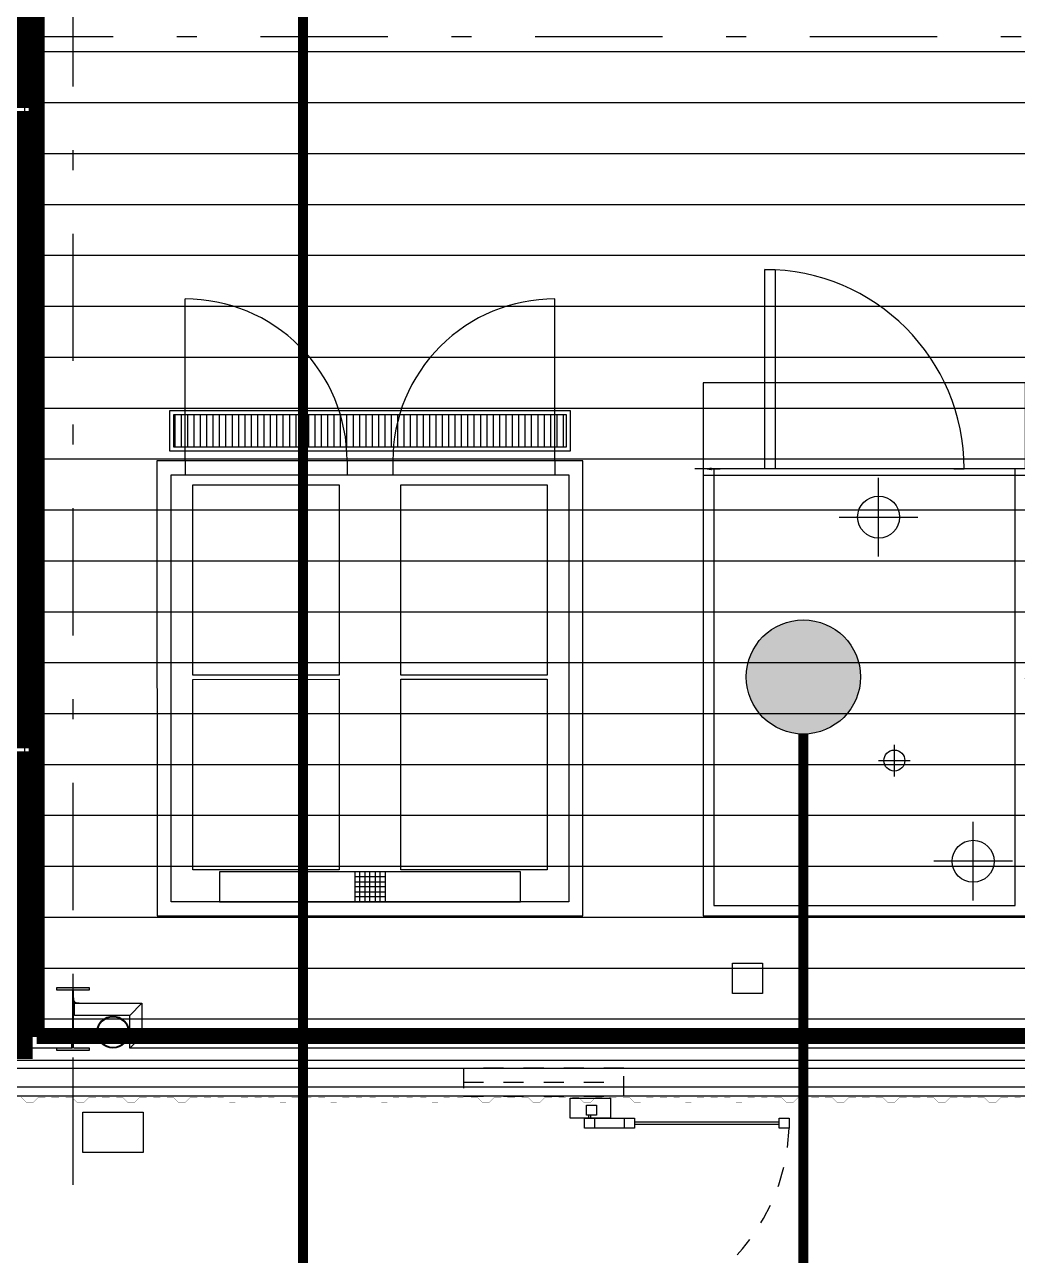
# Model space of a CAD drawing. Header units: millimetres. Extents: x -77 to 207, y -160 to 187.
# Drawn here: x -42.68 to -37.73, y -1.18 to 4.96 of the extents above; entities that cross this region are included whole.
import ezdxf
from ezdxf.xclip import XClip

# ---------------------------------------------------------------- set-up
doc = ezdxf.new("R2010")
doc.units = ezdxf.units.MM
doc.header["$LTSCALE"] = 0.1
for name, pattern in [('X REF - ANELO INST bind$0$X REF - ANELO EXT$0$DASHED2', [0.375, 0.25, -0.125]), ('X REF - ANELO INST bind$0$X REF - ANELO$0$DASHDOT2', [12.7, 6.35, -3.175, 0, -3.175]), ('X REF - ANELO INST bind$0$X REF - ANELO$0$DASHED', [0.75, 0.5, -0.25])]:
    doc.linetypes.add(name, pattern=pattern)
for name, color, linetype in [('C01 Foil blanco', 30, 'Continuous'), ('C03 PRY comun+papel kraft', 192, 'Continuous'), ('C06 P baja Tº', 180, 'Continuous'), ('C07 P media Tº', 140, 'Continuous'), ('X REF - ANELO INST bind$0$X REF - ANELO EXT$0$A-VISTAS', 8, 'Continuous'), ('X REF - ANELO INST bind$0$X REF - ANELO EXT$0$C-METALICA', 8, 'Continuous'), ('X REF - ANELO INST bind$0$X REF - ANELO EXT$0$E-REJILLAS', 8, 'Continuous'), ('X REF - ANELO INST bind$0$X REF - ANELO$0$A-CAMARA', 7, 'Continuous'), ('X REF - ANELO INST bind$0$X REF - ANELO$0$A-CHAPA TRAPEZOIDAL', 8, 'Continuous'), ('X REF - ANELO INST bind$0$X REF - ANELO$0$A-VISTAS', 8, 'Continuous'), ('X REF - ANELO INST bind$0$X REF - ANELO$0$C-METALICA', 8, 'Continuous'), ('X REF - ANELO INST bind$0$X REF - ANELO$0$E-GENERAL', 8, 'Continuous'), ('X REF - ANELO INST bind$0$X REF - ANELO$0$E-MONTANTE PLUVIAL', 8, 'Continuous'), ('X REF - ANELO INST bind$0$X REF - ANELO$0$E-REJILLAS', 8, 'Continuous'), ('X REF - ANELO INST bind$0$X REF - ANELO$0$MET-COLUMNA METALICA', 7, 'Continuous'), ('X REF - ANELO INST bind$0$X REF - ANELO$0$MET-CORREAS DE CV', 7, 'Continuous'), ('X REF - ANELO INST bind$0$X REF - ANELO$0$MET-EJE CABRIADAS', 8, 'X REF - ANELO INST bind$0$X REF - ANELO$0$DASHDOT2'), ('X REF - ANELO INST bind$0$X REF - ANELO$0$MET-LANA VIDRIO', 8, 'Continuous')]:
    doc.layers.add(name, color=color, linetype=linetype)
doc.linetypes.add('X REF - ANELO INST bind$0$X REF - ANELO$0$REFERENCIAL CORTE TRANSVERSAL WM$0$BATTING', pattern='A,0.00254,-2.54,[134,ltypeshp.shx,S=2.54,R=0,X=-2.54,Y=0],-5.08,[134,ltypeshp.shx,S=2.54,R=180,X=2.54,Y=0],-2.54', length=10.16254)

# ---------------------------------------------------------------- blocks, each defined once
blk = doc.blocks.new('X REF - ANELO INST bind$0$X REF - ANELO$0$CMETP')
at = {"layer": 'X REF - ANELO INST bind$0$X REF - ANELO$0$MET-COLUMNA METALICA'}
blk.add_hatch(color=256, dxfattribs=at).paths.add_polyline_path([(-0.08249999999679858, 0), (-0.08249999999679858, 0.00969999999506399), (-0.007330000000365544, 0.00969999999506399, 0.414213562373209), (-0.002899999999499414, 0.01412999999593012), (-0.002899999999499414, 0.2957699999969918, 0.4142135623730696), (-0.007330000000365544, 0.300199999997858), (-0.08249999999679858, 0.300199999997858), (-0.08249999999679858, 0.3099999999976717), (0.08249999999679858, 0.3099999999976717), (0.08249999999679858, 0.300199999997858), (0.007330000000365544, 0.300199999997858, 0.4142135623731207), (0.002899999999499414, 0.2957699999969918), (0.002899999999499414, 0.01412999999593012, 0.4142135623731841), (0.007330000000365544, 0.00969999999506399), (0.08249999999679858, 0.00969999999506399), (0.08249999999679858, 0)])
blk.add_lwpolyline([(0.08249999999679858, 0.300199999997858), (0.08249999999679858, 0.3099999999976717), (-0.08249999999679858, 0.3099999999976717), (-0.08249999999679858, 0.300199999997858), (-0.007330000000365544, 0.300199999997858, -0.4142135623730696), (-0.002899999999499414, 0.2957699999969918), (-0.002899999999499414, 0.01412999999593012, -0.414213562373209), (-0.007330000000365544, 0.00969999999506399), (-0.08249999999679858, 0.00969999999506399), (-0.08249999999679858, 0), (0.08249999999679858, 0), (0.08249999999679858, 0.00969999999506399), (0.007330000000365544, 0.00969999999506399, -0.4142135623731841), (0.002899999999499414, 0.01412999999593012), (0.002899999999499414, 0.2957699999969918, -0.4142135623731206), (0.007330000000365544, 0.300199999997858)], format="xyb", close=True, dxfattribs=at)
blk = doc.blocks.new('X REF - ANELO INST bind$0$X REF - ANELO EXT$0$rpluvial')
blk.add_lwpolyline([(1964.571822757272, 1190.32671916665), (1964.871822757272, 1190.32671916665), (1964.871822757272, 1190.52671916665), (1964.571822757272, 1190.52671916665)], close=True)
blk = doc.blocks.new('X REF - ANELO INST bind$0$X REF - ANELO EXT')
at = {"layer": 'X REF - ANELO INST bind$0$X REF - ANELO EXT$0$A-VISTAS'}
blk.add_lwpolyline([(-39.7555662596632, -0.3955965607186087), (-39.7555662596632, -0.4945435730369994), (-39.9555662596632, -0.4945435730369994), (-39.9555662596632, -0.3955965607186087)], close=True, dxfattribs=at)
at = {"layer": 'X REF - ANELO INST bind$0$X REF - ANELO EXT$0$C-METALICA'}
for p, q in [((-39.83468452485673, -0.4949709316133379), (-39.68468452485664, -0.4949709316133379)), ((-39.68468452485664, -0.5449709316132925), (-39.83468452485673, -0.5449709316132925))]:
    blk.add_line(p, q, dxfattribs=at)
for points in [[(-39.87526297484322, -0.4793875529542717), (-39.87526297484322, -0.4293875529543172), (-39.82526297484327, -0.4293875529543172), (-39.82526297484327, -0.4793875529542717)], [(-39.85385490032574, -0.4949708605474683), (-39.85385490032574, -0.4796216285794088), (-39.86551414938769, -0.4796216285794088), (-39.86551414938769, -0.4949708605474683)], [(-39.83468452485673, -0.5449709316132925), (-39.88468452485669, -0.5449709316132925), (-39.88468452485669, -0.4949709316133379), (-39.83468452485673, -0.4949709316133379)], [(-39.68468452485664, -0.4949709316133379), (-39.63468452485669, -0.4949709316133379), (-39.63468452485669, -0.5449709316132925), (-39.68468452485664, -0.5449709316132925)], [(-38.91468452485666, -0.5149709316130924), (-39.63468452485669, -0.5149709316133197), (-39.63468452485669, -0.5249709316130833), (-38.91468452485666, -0.5249709316130833)], [(-38.91468452485666, -0.4949709316133379), (-38.86468452485671, -0.4949709316133379), (-38.86468452485671, -0.5449709316132925), (-38.91468452485666, -0.5449709316132925)]]:
    blk.add_lwpolyline(points, close=True, dxfattribs=at)
at = {"layer": 'X REF - ANELO INST bind$0$X REF - ANELO EXT$0$C-METALICA', "color": 8, "linetype": 'X REF - ANELO INST bind$0$X REF - ANELO EXT$0$DASHED2'}
blk.add_arc((-39.85313369633306, -0.5090431551482546), 0.989101900571421, 271.1746314822609, 357.9183510869006, dxfattribs=at)
at = {"layer": 'X REF - ANELO INST bind$0$X REF - ANELO EXT$0$E-REJILLAS', "xscale": -1, "rotation": 180}
blk.add_blockref('X REF - ANELO INST bind$0$X REF - ANELO EXT$0$rpluvial', (-2006.957706736269, 1189.861392139461, -0.009998510110210043), dxfattribs=at)
blk = doc.blocks.new('X REF - ANELO INST bind$0$X REF - ANELO$0$Horno rotativo f720')
at = {"layer": 'X REF - ANELO INST bind$0$X REF - ANELO$0$E-GENERAL'}
for p, q in [((-2000.427916169152, 1658.786986022955, -5.428663407380554), (-2000.427916169152, 2653.347246609629, -5.428663407380554)), ((-2000.427916169152, 2653.347246609629, -5.428663407380554), (-1948.082639296073, 2653.347246609629, -5.428663407380554)), ((-1948.082639296073, 2653.347246609629, -5.428663407380554), (-1948.082639296073, 1658.786986022955, -5.428663407380554)), ((-699.6477858754806, 2088.01825638162, -5.428663407380554), (-2306.647785875932, 2088.01825638162, -5.428663407380554)), ((-2306.647785875932, 2088.01825638162, -5.428663407380554), (-2306.647785875932, 1658.786986022955, -5.428663407380554)), ((-699.6477858754806, 1658.786986022955, -5.428663407380554), (-699.6477858754806, 2088.01825638162, -5.428663407380554)), ((-2306.647785875932, 1658.786986022955, -5.428663407380554), (-2348.524007374406, 1658.786986022955, -5.428663407380554)), ((-699.6477858754806, 1658.786986022955, -5.428663407380554), (-2306.647785875932, 1658.786986022955, -5.428663407380554)), ((-2306.647785875932, 1658.786986022955, -5.428663407380554), (-2306.647785875932, -571.1218087659217, -5.428663407380554)), ((-2264.771564377457, 1658.786986022955, -5.428663407380554), (-2222.895342879463, 1658.786986022955, -5.428663407380554)), ((-2254.302509003304, 1658.786986022955, -5.428663407380554), (-2254.302509003304, -518.7765318930615, -5.428663407380554)), ((-1058.212932455339, 1658.786986022955, -5.428663407380554), (-1005.86765558226, 1658.786986022955, -5.428663407380554)), ((-751.9930627481081, -518.7765318930615, -5.428663407380554), (-751.9930627481081, 1658.786986022955, -5.428663407380554)), ((-699.6477858754806, 1658.786986022955, -5.428663407380554), (-699.6477858754806, -571.1218087659215, -5.428663407380554)), ((-2306.647785875932, 1637.848875273951, -5.428663407380554), (-2306.647785875932, 1606.441709150095, -5.428663407380554)), ((-2306.647785875932, 1627.379819899332, -5.428663407380554), (-699.6477858754806, 1627.379819899332, -5.428663407380554)), ((-1432.481662097387, 1221.755149654812, -5.428663407380554), (-1432.481662097387, 1614.242275159806, -5.428663407380554)), ((-1628.725224849768, 1417.998712407425, -5.428663407380554), (-1236.23809934454, 1417.998712407425, -5.428663407380554)), ((-699.6477858750004, 1030.643663547235, -5.428663407380554), (-594.9572321292944, 1030.643663547235, -5.428663407380554)), ((-699.6477858750004, 611.8814485634213, -5.428663407380554), (-594.9572321292944, 1030.643663547235, -5.428663407380554)), ((-594.9572321292944, 1030.643663547235, -5.428663407380554), (-594.9572321292944, 1030.643663547235, -5.428663407380554)), ((-594.9572321292944, 1030.643663547235, -5.428663407380554), (-594.9572321292944, 611.8814485634213, -5.428663407380554)), ((-594.9572321292944, 611.8814485634213, -5.428663407380554), (-699.6477858750004, 611.8814485634213, -5.428663407380554)), ((-594.9572321292944, 611.8814485634213, -5.428663407380554), (-176.1950171454664, 611.8814485634215, -5.428663407380554)), ((-1353.96374678798, 124.4620557818562, -5.428663407380554), (-1353.96374678798, 282.7145221261311, -5.428663407380554)), ((-1433.089979960117, 203.5882889542265, -5.428663407380554), (-1274.837513615828, 203.5882889542265, -5.428663407380554)), ((-961.3741702400002, -495.1699317791499, -5.428663407380554), (-961.3741702400002, -102.6828062739223, -5.428663407380554)), ((-765.1306074876338, -298.9263690265361, -5.428663407380554), (-1157.617732992396, -298.9263690265361, -5.428663407380554)), ((-2254.302509003304, -518.7765318930615, -5.428663407380554), (-751.9930627481081, -518.7765318930615, -5.428663407380554)), ((-2306.647785875932, -571.1218087659217, -5.428663407380554), (-699.6477858754806, -571.1218087659215, -5.428663407380554))]:
    blk.add_line(p, q, dxfattribs=at)
for centre, radius in [((-1432.481662097387, 1417.998712407425, -5.428663407380554), 104.6905537459679), ((-1353.96374678798, 203.5882889542265, -5.428663407380554), 52.34527687298394), ((-961.3741702400002, -298.9263690265361, -5.428663407380554), 104.6905537459679)]:
    blk.add_circle(centre, radius, dxfattribs=at)
for centre, radius in [((-2000.427916169152, 1658.786986022955, -5.428663407380554), 994.5602605866982), ((-594.9572321292944, 611.8814485634213, -5.428663407380554), 418.7622149838476)]:
    blk.add_arc(centre, radius, 6.513775987636572e-15, 90, dxfattribs=at)
blk.add_solid([(-2264.771564377457, 1651.80761577352, -5.428663407380554), (-2264.771564377457, 1665.766356272856, -5.428663407380554), (-2306.647785875932, 1658.786986022955, -5.428663407380554)], dxfattribs=at)
blk = doc.blocks.new('X REF - ANELO INST bind$0$X REF - ANELO$0$A$C5E17635F')
at = {"layer": 'X REF - ANELO INST bind$0$X REF - ANELO$0$E-GENERAL'}
for p, q in [((1.137003383628098, -0.1199676932169496), (0.9870009727771958, -0.1199719231854033)), ((1.13700338362105, -0.1199676931914836), (0.9870009727674187, -0.1199719231781273)), ((0.9870072411972615, -0.2199719230917481), (0.9870019737056737, -0.06997216725665112)), ((0.9870072411904403, -0.2199719230767414), (0.9870019736999893, -0.0699721672348233)), ((0.9870037162800145, -0.09497192308754171), (1.137003533136749, -0.09496769319173376)), ((0.987003716280924, -0.09497192307662772), (1.137003533124698, -0.09496769317809134)), ((1.012002950261831, -0.06997146224546208), (1.012007180155706, -0.2199712181098903)), ((1.012002950258648, -0.06997146222408901), (1.012007180153887, -0.2199712180662345)), ((1.037007180149203, -0.2199705131264409), (1.037002950255555, -0.0699707572620128)), ((1.037007180147839, -0.2199705131105247), (1.037002950252827, -0.0699707572101716)), ((1.062002889214455, -0.06997005228015499), (1.062007119108102, -0.2199698081446968)), ((1.062002889216501, -0.06997005225787237), (1.062007119096961, -0.2199698081001316)), ((1.087007119101827, -0.2199691031612474), (1.087002889208179, -0.06996934729670559)), ((1.08700711909114, -0.2199691031444218), (1.087002889196128, -0.0699693472439549)), ((1.112002828166624, -0.06996864231541619), (1.112007058060271, -0.2199683981793896)), ((1.112002828159575, -0.06996864229176938), (1.112007058054587, -0.2199683981339149)), ((1.137007058053996, -0.219967693196395), (1.137001973668248, -0.0699679373560684)), ((1.137007058048766, -0.2199676931782051), (1.137001973665292, -0.06996793732605508)), ((0.9870016777606452, -0.14497192318629), (1.137004943103648, -0.1449676931938483)), ((0.9870016777522324, -0.144971923143089), (1.137004943094325, -0.1449676931665635)), ((1.137004793594997, -0.169967693218382), (0.9870058312303627, -0.1699719230900882)), ((1.137004793590677, -0.1699676931797285), (0.987005831220813, -0.1699719230882692)), ((0.987003087727544, -0.1949719231878362), (1.137006353070547, -0.1949676931952808)), ((0.9870030877218596, -0.1949719231314475), (1.137006353063953, -0.1949676931548083)), ((0.1400640124611527, -2.269996052169174), (0.1400620385077218, -2.199996052166623)), ((0.9480631577687291, -2.269973337766145), (0.9480611838130244, -2.199973267125983)), ((1.176064866695924, -2.269966908268885), (1.176062892740219, -2.19996683762872)), ((1.984064011998498, -2.269944052590517), (1.98406203804484, -2.19994405258808)), ((0.1400640124611527, -2.269996052169174), (0.1400867975019082, -3.077995197703785)), ((1.984064011998498, -2.269944052590517), (1.984086797039026, -3.07794319812524))]:
    blk.add_line(p, q, dxfattribs=at)
for points in [[(6.40124962956179e-05, -2.270000000076378), (2.124064011963355, -2.269940104683199), (2.123999999466832, 5.989539306480718e-05), (0, 0)], [(2.054062038027041, -2.199942078634419), (0.07006203852529325, -2.199998026120283), (0.0700019739358595, -0.06999802604877917), (2.054001973438062, -0.06994207856303092)], [(0.3120062037760363, -0.2199912018141958), (1.812006203399505, -0.2199489028076869), (1.812001973498809, -0.06994890280270738), (0.3120019738753399, -0.0699912018091027)], [(0.3120062037662592, -0.2199912017605357), (1.812006203387909, -0.2199489027885875), (1.812001973493579, -0.06994890276541807), (0.3120019738719293, -0.06999120179546028)], [(0.1780064858028254, -0.2299949805257029), (0.9080064856198078, -0.2299743950092079), (0.9080332749904301, -1.179974395041313), (0.1780332751736751, -1.179994980557694)], [(1.216006485542266, -0.229965709613225), (1.946006485359021, -0.2299451240967301), (1.946033274729871, -1.179945124128835), (1.216033274913116, -1.179965709645329)], [(0.1780338391604346, -1.199994980558584), (0.9080338389771896, -1.199974395042204), (0.9080606283480392, -2.149974395073853), (0.1780606285310569, -2.149994980590349)], [(1.216033838899875, -1.199965709646219), (1.94603383871663, -1.199945124129725), (1.94606062808748, -2.149945124161376), (1.216060628270725, -2.149965709677871)]]:
    blk.add_lwpolyline(points, close=True, dxfattribs=at)
for centre, start, end in [((0.1400640124616075, -2.269996052169403), 270.0016157030513, 0.001615703051304355), ((1.984064011998726, -2.269944052590174), 180.0016157030512, 270.0016157030513)]:
    blk.add_arc(centre, 0.8079991456262462, start, end, dxfattribs=at)
blk = doc.blocks.new('X REF - ANELO INST bind$0$X REF - ANELO$0$200x20')
at = {"layer": 'X REF - ANELO INST bind$0$X REF - ANELO$0$E-REJILLAS'}
h = blk.add_hatch(dxfattribs=at)
h.set_pattern_fill('LINE', color=256, scale=0.01, angle=270.0043798483614, style=0)
h.set_pattern_definition([(270.0043798483614, (2014.973434625158, 1159.476907990686), (0.03174999990723448, 2.427058092592326e-06), [])])
h.paths.add_polyline_path([(2016.433434625158, 1159.476907990686), (2016.433434625158, 1159.636907990686), (2014.473434625158, 1159.636907990686), (2014.473434625158, 1159.476907990686)])
for points in [[(2014.453434625158, 1159.656907990686), (2016.453434625158, 1159.656907990686), (2016.453434625158, 1159.456907990686), (2014.453434625158, 1159.456907990686)], [(2014.473434625158, 1159.636907990686), (2016.433434625158, 1159.636907990686), (2016.433434625158, 1159.476907990686), (2014.473434625158, 1159.476907990686)]]:
    blk.add_lwpolyline(points, close=True, dxfattribs=at)
blk = doc.blocks.new('X REF - ANELO INST bind$0$X REF - ANELO')
at = {"layer": 'X REF - ANELO INST bind$0$X REF - ANELO$0$A-CAMARA'}
for points in [[(-42.61640706998924, 4.584870871925609), (-42.61640706998924, 4.584870871925609), (-42.61640974963311, 5.055077701725978), (-42.67641526653674, 5.055082279964965), (-42.67641258689287, 4.584875450164595), (-42.67641258689287, 4.584875450164595), (-42.67640985020673, -0.08532683895514862), (-42.67640985020673, -0.08532683895514862), (-42.6164098293353, -0.08532683895511847), (-42.6164098293353, -0.08532683895511847), (-42.61640706998924, 4.584870871925609)], [(-42.43228760856211, 0.09163037476993968), (-42.43228760856211, 0.07820409188848548), (-42.41882440672005, 0.07820409188848548)], [(-42.43228760856211, 0.09163018653642913), (-42.43228760856211, 0.07820390365497493), (-42.41882440672005, 0.07820390365497493)], [(-42.09186357009538, 0.07820409500824195), (-42.09186357009538, 0.07820409500824195), (-42.09186357009538, 0.07820409500824195), (-42.15186357009487, 0.01820409500874716), (-42.15186357009487, 0.01820409500874716), (-42.15186357009487, 0.01820409500874716), (-42.42785760856146, 0.01820409502880344), (-42.42785760856146, 0.01820409502880344), (-42.42785760856101, 0.07820409502897624), (-42.42785760856101, 0.07820409502897624), (-42.09186357009538, 0.07820409500824195)], [(-42.442517608562, -0.08532683895478882), (-42.442517608562, -0.08532683895478882), (-42.442517608562, -0.08532683895478882), (-42.44251760856191, -0.1453268389542795), (-42.44251760856196, -0.1453268389550905), (-42.44251760856196, -0.1453268389550905), (-42.67640986781841, -0.1453268389553214), (-42.67640986781841, -0.1453268389553214), (-42.67640986781795, -0.08532683895514862), (-42.67640986781795, -0.08532683895514862), (-42.442517608562, -0.08532683895478882)], [(-42.43808760856109, -0.07190055607348195), (-42.43808760856109, -0.08532683895493615), (-42.45155081040315, -0.08532683895493615)], [(-42.43808760856109, -0.0719007443069925), (-42.43808760856109, -0.0853270271884467), (-42.45155081040315, -0.0853270271884467)]]:
    blk.add_lwpolyline(points, dxfattribs=at)
for points in [[(-42.41212760856211, 0.07892409188848665), (-42.41212760856211, 0.07856409188848607), (-42.4085276085621, 0.07856409188848607), (-42.4085276085621, 0.07820409188848548), (-42.40512053198066, 0.07820409188848548), (-42.40512053198066, 0.0784140918884953, 0.414213562373095), (-42.40563053198066, 0.07892409188848665), (-42.41284760856211, 0.07892409188848665, -0.4142135623730951), (-42.4315676085621, 0.0976440918884885), (-42.4315676085621, 0.1048611684699575, 0.4142135623723994), (-42.43207760856211, 0.1053711684699488), (-42.43228760856211, 0.1053711684699488), (-42.43228760856211, 0.1019640918884955), (-42.43192760856211, 0.1019640918884955), (-42.43192760856211, 0.09836409188848966), (-42.4315676085621, 0.09836409188848966)], [(-42.41212760856211, 0.07892390365497609), (-42.41212760856211, 0.07856390365497551), (-42.4085276085621, 0.07856390365497551), (-42.4085276085621, 0.07820390365497493), (-42.40512053198066, 0.07820390365497493), (-42.40512053198066, 0.07841390365498474, 0.414213562373095), (-42.40563053198066, 0.07892390365497609), (-42.41284760856211, 0.07892390365497609, -0.4142135623730951), (-42.4315676085621, 0.09764390365497794), (-42.4315676085621, 0.1048609802364469, 0.4142135623723994), (-42.43207760856211, 0.1053709802364383), (-42.43228760856211, 0.1053709802364383), (-42.43228760856211, 0.1019639036549849), (-42.43192760856211, 0.1019639036549849), (-42.43192760856211, 0.0983639036549791), (-42.4315676085621, 0.0983639036549791)], [(-42.45824760856109, -0.08460683895493498), (-42.45824760856109, -0.08496683895493556), (-42.46184760856109, -0.08496683895493556), (-42.46184760856109, -0.08532683895493615), (-42.46525468514254, -0.08532683895493615), (-42.46525468514254, -0.08511683895492633, -0.414213562373095), (-42.46474468514254, -0.08460683895493498), (-42.45752760856109, -0.08460683895493498, 0.4142135623730951), (-42.43880760856109, -0.06588683895493314), (-42.43880760856109, -0.05866976237346416, -0.4142135623723994), (-42.43829760856109, -0.05815976237347281), (-42.43808760856109, -0.05815976237347281), (-42.43808760856109, -0.06156683895492615), (-42.43844760856109, -0.06156683895492615), (-42.43844760856109, -0.06516683895493197), (-42.43880760856109, -0.06516683895493197)], [(-42.45824760856109, -0.08460702718844554), (-42.45824760856109, -0.08496702718844612), (-42.46184760856109, -0.08496702718844612), (-42.46184760856109, -0.0853270271884467), (-42.46525468514254, -0.0853270271884467), (-42.46525468514254, -0.08511702718843689, -0.414213562373095), (-42.46474468514254, -0.08460702718844554), (-42.45752760856109, -0.08460702718844554, 0.4142135623730951), (-42.43880760856109, -0.06588702718844369), (-42.43880760856109, -0.05866995060697472, -0.4142135623723994), (-42.43829760856109, -0.05815995060698337), (-42.43808760856109, -0.05815995060698337), (-42.43808760856109, -0.06156702718843671), (-42.43844760856109, -0.06156702718843671), (-42.43844760856109, -0.06516702718844253), (-42.43880760856109, -0.06516702718844253)]]:
    blk.add_lwpolyline(points, format="xyb", dxfattribs=at)
at = {"layer": 'X REF - ANELO INST bind$0$X REF - ANELO$0$A-CAMARA', "elevation": 0.0002661814549401289}
for points in [[(-42.15186357009487, 0.01820409502885756), (-42.15186357009487, 0.01820409502885756), (-42.15186357009487, 0.01820409502885756), (-42.09186357009538, 0.07820409502899905), (-42.09186357009538, 0.07820409502899905), (-42.09186357009538, 0.07820409502899905), (-42.09186357009469, -0.08532702718989732), (-42.09186357009469, -0.08532702718989732), (-42.15186357009485, -0.1453270271895806), (-42.15186357009485, -0.1453270271895806), (-42.15186357009487, 0.01820409502885756)], [(-37.13812662352692, -0.0853270271891029), (-37.13812662352692, -0.0853270271891029), (-37.13812662352692, -0.0853270271891029), (-37.13812662352684, -0.1453270271885936), (-37.13812662352684, -0.1453270271885936), (-37.13812662352684, -0.1453270271885936), (-42.15186357009485, -0.1453270271895989), (-42.15186357009485, -0.1453270271895989), (-42.09186357009423, -0.0853270271894393), (-42.09186357009423, -0.0853270271894393), (-37.13812662352692, -0.0853270271891029)]]:
    blk.add_lwpolyline(points, dxfattribs=at)
at = {"layer": 'X REF - ANELO INST bind$0$X REF - ANELO$0$A-CHAPA TRAPEZOIDAL'}
for points in [[(-41.17795709368079, -0.3899076657492354, 0.0006, 0.0006, 0), (-41.20795709367962, -0.3899076657492354, 0.0006, 0.0006, 0), (-41.21195709368044, -0.3939076657500503, 0.0006, 0.0006, 0), (-41.24252728503234, -0.3939076657500503, 0.0006, 0.0006, 0), (-41.24652728503315, -0.3899076657492354, 0.0006, 0.0006, 0), (-41.27652728503199, -0.3899076657492354, 0.0006, 0.0006, 0), (-41.2805272850328, -0.3939076657500503, 0.0006, 0.0006, 0), (-41.31052728503164, -0.3939076657500503, 0.0006, 0.0006, 0), (-41.31452728503245, -0.3899076657492354, 0.0006, 0.0006, 0), (-41.34452728503129, -0.3899076657492354, 0.0006, 0.0006, 0), (-41.37281155632263, -0.4181919369678165, 0.0006, 0.0006, 0), (-41.40281155632147, -0.4181919369678164, 0.0006, 0.0006, 0), (-41.4310958275255, -0.3899076657492353, 0.0006, 0.0006, 0), (-41.46109582752433, -0.3899076657492353, 0.0006, 0.0006, 0), (-41.46509582752515, -0.3939076657500502, 0.0006, 0.0006, 0), (-41.49509582753853, -0.3939076657500502, 0.0006, 0.0006, 0), (-41.4990958275248, -0.3899076657492353, 0.0006, 0.0006, 0), (-41.52909582753819, -0.3899076657492353, 0.0006, 0.0006, 0), (-41.53309582752445, -0.3939076657500502, 0.0006, 0.0006, 0), (-41.56309582753784, -0.3939076657500502, 0.0006, 0.0006, 0), (-41.56709582753865, -0.3899076657492353, 0.0006, 0.0006, 0), (-41.59709582753749, -0.3899076657492353, 0.0006, 0.0006, 0), (-41.62538009881428, -0.4181919369678164, 0.0006, 0.0006, 0), (-41.65538009882766, -0.4181919369678164, 0.0006, 0.0006, 0), (-41.68366437003169, -0.3899076657492353, 0.0006, 0.0006, 0), (-41.71366437003053, -0.3899076657492352, 0.0006, 0.0006, 0), (-41.71766437003134, -0.3939076657500502, 0.0006, 0.0006, 0), (-41.74766437003018, -0.3939076657500502, 0.0006, 0.0006, 0), (-41.75166437003099, -0.3899076657492352, 0.0006, 0.0006, 0), (-41.78166437002983, -0.3899076657492352, 0.0006, 0.0006, 0), (-41.78566437003064, -0.3939076657500501, 0.0006, 0.0006, 0), (-41.81566437002948, -0.3939076657500501, 0.0006, 0.0006, 0), (-41.8196643700303, -0.3899076657492352, 0.0006, 0.0006, 0), (-41.84966437002913, -0.3899076657492352, 0.0006, 0.0006, 0), (-41.87794864132047, -0.4181919369678163, 0.0006, 0.0006, 0), (-41.90794864131931, -0.4181919369678163, 0.0006, 0.0006, 0), (-41.93623291253789, -0.3899076657492352, 0.0006, 0.0006, 0), (-41.96623291253673, -0.3899076657492352, 0.0006, 0.0006, 0), (-41.97023291253754, -0.3939076657500501, 0.0006, 0.0006, 0), (-42.00023291253638, -0.3939076657500501, 0.0006, 0.0006, 0), (-42.00423291253719, -0.3899076657492352, 0.0006, 0.0006, 0), (-42.03423291253603, -0.3899076657492351, 0.0006, 0.0006, 0), (-42.03823291253684, -0.39390766575005, 0.0006, 0.0006, 0), (-42.06823291253568, -0.39390766575005, 0.0006, 0.0006, 0), (-42.07223291253649, -0.3899076657492351, 0.0006, 0.0006, 0), (-42.10223291253533, -0.3899076657492351, 0.0006, 0.0006, 0), (-42.13051718382667, -0.4181919369678163, 0.0006, 0.0006, 0), (-42.1605171838255, -0.4181919369678163, 0.0006, 0.0006, 0), (-42.18880145502953, -0.3899076657492351, 0.0006, 0.0006, 0), (-42.21880145502837, -0.3899076657492351, 0.0006, 0.0006, 0), (-42.22280145502918, -0.39390766575005, 0.0006, 0.0006, 0), (-42.25280145502802, -0.39390766575005, 0.0006, 0.0006, 0), (-42.25680145502884, -0.3899076657492351, 0.0006, 0.0006, 0), (-42.28680145502767, -0.3899076657492351, 0.0006, 0.0006, 0), (-42.29080145502849, -0.39390766575005, 0.0006, 0.0006, 0), (-42.32080145502732, -0.3939076657500499, 0.0006, 0.0006, 0), (-42.32480145502814, -0.389907665749235, 0.0006, 0.0006, 0), (-42.35480145502697, -0.389907665749235, 0.0006, 0.0006, 0), (-42.38308572621645, -0.4181919369678161, 0.0006, 0.0006, 0), (-42.41308572622984, -0.4181919369678161, 0.0006, 0.0006, 0), (-42.44136999753573, -0.389907665749235, 0.0006, 0.0006, 0), (-42.47136999753457, -0.389907665749235, 0.0006, 0.0006, 0), (-42.47536999753538, -0.3939076657500499, 0.0006, 0.0006, 0), (-42.50536999753422, -0.3939076657500499, 0.0006, 0.0006, 0), (-42.50936999753503, -0.389907665749235, 0.0006, 0.0006, 0), (-42.53936999753387, -0.389907665749235, 0.0006, 0.0006, 0), (-42.54336999753468, -0.3939076657500499, 0.0006, 0.0006, 0), (-42.57336999753352, -0.3939076657500499, 0.0006, 0.0006, 0), (-42.57736999753433, -0.389907665749235, 0.0006, 0.0006, 0), (-42.60736999753317, -0.389907665749235, 0.0006, 0.0006, 0), (-42.63565426872265, -0.4181919369678161, 0.0006, 0.0006, 0), (-42.66565426872148, -0.4181919369678161, 0.0006, 0.0006, 0), (-42.69393854002737, -0.3899076657492349, 0, 0, 0)], [(-40.42025146627861, -0.3899076657492356, 0.0006, 0.0006, 0), (-40.45025146627745, -0.3899076657492356, 0.0006, 0.0006, 0), (-40.45425146627827, -0.3939076657500505, 0.0006, 0.0006, 0), (-40.48482165763016, -0.3939076657500505, 0.0006, 0.0006, 0), (-40.48882165763098, -0.3899076657492356, 0.0006, 0.0006, 0), (-40.51882165762981, -0.3899076657492356, 0.0006, 0.0006, 0), (-40.52282165763063, -0.3939076657500505, 0.0006, 0.0006, 0), (-40.55282165762947, -0.3939076657500505, 0.0006, 0.0006, 0), (-40.55682165763028, -0.3899076657492356, 0.0006, 0.0006, 0), (-40.58682165762912, -0.3899076657492356, 0.0006, 0.0006, 0), (-40.61510592892046, -0.4181919369678167, 0.0006, 0.0006, 0), (-40.64510592891929, -0.4181919369678166, 0.0006, 0.0006, 0), (-40.67339020012332, -0.3899076657492355, 0.0006, 0.0006, 0), (-40.70339020012216, -0.3899076657492355, 0.0006, 0.0006, 0), (-40.70739020012297, -0.3939076657500504, 0.0006, 0.0006, 0), (-40.73739020013636, -0.3939076657500504, 0.0006, 0.0006, 0), (-40.74139020012262, -0.3899076657492355, 0.0006, 0.0006, 0), (-40.77139020013601, -0.3899076657492355, 0.0006, 0.0006, 0), (-40.77539020012227, -0.3939076657500504, 0.0006, 0.0006, 0), (-40.80539020013566, -0.3939076657500504, 0.0006, 0.0006, 0), (-40.80939020013648, -0.3899076657492355, 0.0006, 0.0006, 0), (-40.83939020013531, -0.3899076657492355, 0.0006, 0.0006, 0), (-40.8676744714121, -0.4181919369678166, 0.0006, 0.0006, 0), (-40.89767447142549, -0.4181919369678166, 0.0006, 0.0006, 0), (-40.92595874262952, -0.3899076657492355, 0.0006, 0.0006, 0), (-40.95595874262835, -0.3899076657492355, 0.0006, 0.0006, 0), (-40.95995874262917, -0.3939076657500504, 0.0006, 0.0006, 0), (-40.989958742628, -0.3939076657500504, 0.0006, 0.0006, 0), (-40.99395874262882, -0.3899076657492355, 0.0006, 0.0006, 0), (-41.02395874262766, -0.3899076657492354, 0.0006, 0.0006, 0), (-41.02795874262847, -0.3939076657500503, 0.0006, 0.0006, 0), (-41.05795874262731, -0.3939076657500503, 0.0006, 0.0006, 0), (-41.06195874262812, -0.3899076657492354, 0.0006, 0.0006, 0), (-41.09195874262696, -0.3899076657492354, 0.0006, 0.0006, 0), (-41.1202430139183, -0.4181919369678165, 0.0006, 0.0006, 0), (-41.15024301391713, -0.4181919369678165, 0.0006, 0.0006, 0), (-41.17852728513571, -0.3899076657492354, 0.0006, 0.0006, 0), (-41.20852728513455, -0.3899076657492354, 0.0006, 0.0006, 0), (-41.21252728513537, -0.3939076657500503, 0.0006, 0.0006, 0), (-41.2425272851342, -0.3939076657500503, 0.0006, 0.0006, 0), (-41.24652728513502, -0.3899076657492354, 0.0006, 0.0006, 0), (-41.27652728513385, -0.3899076657492354, 0.0006, 0.0006, 0), (-41.28052728513467, -0.3939076657500503, 0.0006, 0.0006, 0), (-41.3105272851335, -0.3939076657500503, 0.0006, 0.0006, 0), (-41.31452728513432, -0.3899076657492354, 0.0006, 0.0006, 0), (-41.34452728513315, -0.3899076657492354, 0.0006, 0.0006, 0), (-41.37281155642449, -0.4181919369678165, 0.0006, 0.0006, 0), (-41.40281155642333, -0.4181919369678165, 0.0006, 0.0006, 0), (-41.43109582762736, -0.3899076657492354, 0.0006, 0.0006, 0), (-41.4610958276262, -0.3899076657492354, 0.0006, 0.0006, 0), (-41.46509582762701, -0.3939076657500503, 0.0006, 0.0006, 0), (-41.49509582762585, -0.3939076657500502, 0.0006, 0.0006, 0), (-41.49909582762666, -0.3899076657492353, 0.0006, 0.0006, 0), (-41.5290958276255, -0.3899076657492353, 0.0006, 0.0006, 0), (-41.53309582762631, -0.3939076657500502, 0.0006, 0.0006, 0), (-41.56309582762515, -0.3939076657500502, 0.0006, 0.0006, 0), (-41.56709582762596, -0.3899076657492352, 0.0006, 0.0006, 0), (-41.5970958276248, -0.3899076657492352, 0.0006, 0.0006, 0), (-41.62538009881428, -0.4181919369678164, 0.0006, 0.0006, 0), (-41.65538009882766, -0.4181919369678164, 0.0006, 0.0006, 0), (-41.68366437013356, -0.3899076657492352, 0.0006, 0.0006, 0), (-41.71366437013239, -0.3899076657492352, 0.0006, 0.0006, 0), (-41.71766437013321, -0.3939076657500502, 0.0006, 0.0006, 0), (-41.74766437013204, -0.3939076657500502, 0.0006, 0.0006, 0), (-41.75166437013286, -0.3899076657492352, 0.0006, 0.0006, 0), (-41.78166437013169, -0.3899076657492352, 0.0006, 0.0006, 0), (-41.78566437013251, -0.3939076657500502, 0.0006, 0.0006, 0), (-41.81566437013134, -0.3939076657500502, 0.0006, 0.0006, 0), (-41.81966437013216, -0.3899076657492352, 0.0006, 0.0006, 0), (-41.84966437013099, -0.3899076657492352, 0.0006, 0.0006, 0), (-41.87794864132047, -0.4181919369678163, 0.0006, 0.0006, 0), (-41.90794864131931, -0.4181919369678163, 0.0006, 0.0006, 0), (-41.9362329126252, -0.3899076657492351, 0, 0, 0)], [(-38.90427001993203, -0.3899076657492361, 0.0006, 0.0006, 0), (-38.93427001993086, -0.3899076657492361, 0.0006, 0.0006, 0), (-38.93827001993168, -0.393907665750051, 0.0006, 0.0006, 0), (-38.96884021128358, -0.393907665750051, 0.0006, 0.0006, 0), (-38.97284021128439, -0.3899076657492361, 0.0006, 0.0006, 0), (-39.00284021128323, -0.3899076657492361, 0.0006, 0.0006, 0), (-39.00684021128404, -0.393907665750051, 0.0006, 0.0006, 0), (-39.03684021128288, -0.393907665750051, 0.0006, 0.0006, 0), (-39.04084021128369, -0.3899076657492361, 0.0006, 0.0006, 0), (-39.07084021128253, -0.3899076657492361, 0.0006, 0.0006, 0), (-39.09912448257387, -0.4181919369678172, 0.0006, 0.0006, 0), (-39.12912448257271, -0.4181919369678172, 0.0006, 0.0006, 0), (-39.15740875377674, -0.389907665749236, 0.0006, 0.0006, 0), (-39.18740875377557, -0.389907665749236, 0.0006, 0.0006, 0), (-39.19140875377639, -0.3939076657500509, 0.0006, 0.0006, 0), (-39.22140875378977, -0.3939076657500509, 0.0006, 0.0006, 0), (-39.22540875377604, -0.389907665749236, 0.0006, 0.0006, 0), (-39.25540875378942, -0.389907665749236, 0.0006, 0.0006, 0), (-39.25940875377569, -0.3939076657500509, 0.0006, 0.0006, 0), (-39.28940875378908, -0.3939076657500509, 0.0006, 0.0006, 0), (-39.29340875378989, -0.389907665749236, 0.0006, 0.0006, 0), (-39.32340875378873, -0.389907665749236, 0.0006, 0.0006, 0), (-39.35169302506552, -0.4181919369678171, 0.0006, 0.0006, 0), (-39.3816930250789, -0.4181919369678171, 0.0006, 0.0006, 0), (-39.40997729628293, -0.389907665749236, 0.0006, 0.0006, 0), (-39.43997729628177, -0.3899076657492359, 0.0006, 0.0006, 0), (-39.44397729628258, -0.3939076657500508, 0.0006, 0.0006, 0), (-39.47397729628142, -0.3939076657500508, 0.0006, 0.0006, 0), (-39.47797729628223, -0.3899076657492359, 0.0006, 0.0006, 0), (-39.50797729628107, -0.3899076657492359, 0.0006, 0.0006, 0), (-39.51197729628188, -0.3939076657500508, 0.0006, 0.0006, 0), (-39.54197729628072, -0.3939076657500508, 0.0006, 0.0006, 0), (-39.54597729628154, -0.3899076657492359, 0.0006, 0.0006, 0), (-39.57597729628037, -0.3899076657492359, 0.0006, 0.0006, 0), (-39.60426156757171, -0.418191936967817, 0.0006, 0.0006, 0), (-39.63426156757055, -0.418191936967817, 0.0006, 0.0006, 0), (-39.66254583878913, -0.3899076657492359, 0.0006, 0.0006, 0), (-39.69254583878796, -0.3899076657492359, 0.0006, 0.0006, 0), (-39.69654583878878, -0.3939076657500508, 0.0006, 0.0006, 0), (-39.72654583878762, -0.3939076657500508, 0.0006, 0.0006, 0), (-39.73054583878843, -0.3899076657492359, 0.0006, 0.0006, 0), (-39.76054583878727, -0.3899076657492358, 0.0006, 0.0006, 0), (-39.76454583878808, -0.3939076657500507, 0.0006, 0.0006, 0), (-39.79454583878692, -0.3939076657500507, 0.0006, 0.0006, 0), (-39.79854583878773, -0.3899076657492358, 0.0006, 0.0006, 0), (-39.82854583878657, -0.3899076657492358, 0.0006, 0.0006, 0), (-39.85683011007791, -0.4181919369678169, 0.0006, 0.0006, 0), (-39.88683011007674, -0.4181919369678169, 0.0006, 0.0006, 0), (-39.91511438128077, -0.3899076657492358, 0.0006, 0.0006, 0), (-39.94511438127961, -0.3899076657492358, 0.0006, 0.0006, 0), (-39.94911438128042, -0.3939076657500507, 0.0006, 0.0006, 0), (-39.97911438127926, -0.3939076657500507, 0.0006, 0.0006, 0), (-39.98311438128007, -0.3899076657492358, 0.0006, 0.0006, 0), (-40.01311438127891, -0.3899076657492358, 0.0006, 0.0006, 0), (-40.01711438127973, -0.3939076657500507, 0.0006, 0.0006, 0), (-40.04711438127856, -0.3939076657500507, 0.0006, 0.0006, 0), (-40.05111438127938, -0.3899076657492357, 0.0006, 0.0006, 0), (-40.08111438127821, -0.3899076657492357, 0.0006, 0.0006, 0), (-40.10939865246769, -0.4181919369678169, 0.0006, 0.0006, 0), (-40.13939865248108, -0.4181919369678168, 0.0006, 0.0006, 0), (-40.16768292378697, -0.3899076657492357, 0.0006, 0.0006, 0), (-40.19768292378581, -0.3899076657492357, 0.0006, 0.0006, 0), (-40.20168292378662, -0.3939076657500506, 0.0006, 0.0006, 0), (-40.23168292378546, -0.3939076657500506, 0.0006, 0.0006, 0), (-40.23568292378627, -0.3899076657492357, 0.0006, 0.0006, 0), (-40.26568292378511, -0.3899076657492357, 0.0006, 0.0006, 0), (-40.26968292378592, -0.3939076657500506, 0.0006, 0.0006, 0), (-40.29968292378476, -0.3939076657500506, 0.0006, 0.0006, 0), (-40.30368292378557, -0.3899076657492357, 0.0006, 0.0006, 0), (-40.33368292378441, -0.3899076657492357, 0.0006, 0.0006, 0), (-40.36196719497389, -0.4181919369678168, 0.0006, 0.0006, 0), (-40.39196719497272, -0.4181919369678168, 0.0006, 0.0006, 0), (-40.42025146627861, -0.3899076657492356, 0, 0, 0)], [(-37.70942730742945, -0.3899076657492365, 0.0006, 0.0006, 0), (-37.73942730744284, -0.3899076657492365, 0.0006, 0.0006, 0), (-37.7434273074291, -0.3939076657500514, 0.0006, 0.0006, 0), (-37.77342730744249, -0.3939076657500514, 0.0006, 0.0006, 0), (-37.7774273074433, -0.3899076657492365, 0.0006, 0.0006, 0), (-37.80742730744214, -0.3899076657492365, 0.0006, 0.0006, 0), (-37.83571157871893, -0.4181919369678176, 0.0006, 0.0006, 0), (-37.86571157873232, -0.4181919369678175, 0.0006, 0.0006, 0), (-37.89399584993635, -0.3899076657492364, 0.0006, 0.0006, 0), (-37.92399584993518, -0.3899076657492364, 0.0006, 0.0006, 0), (-37.927995849936, -0.3939076657500513, 0.0006, 0.0006, 0), (-37.95799584993483, -0.3939076657500513, 0.0006, 0.0006, 0), (-37.96199584993565, -0.3899076657492364, 0.0006, 0.0006, 0), (-37.99199584993448, -0.3899076657492364, 0.0006, 0.0006, 0), (-37.9959958499353, -0.3939076657500513, 0.0006, 0.0006, 0), (-38.02599584993413, -0.3939076657500513, 0.0006, 0.0006, 0), (-38.02999584993495, -0.3899076657492364, 0.0006, 0.0006, 0), (-38.05999584993378, -0.3899076657492364, 0.0006, 0.0006, 0), (-38.08828012122513, -0.4181919369678175, 0.0006, 0.0006, 0), (-38.11828012122396, -0.4181919369678175, 0.0006, 0.0006, 0), (-38.14656439244254, -0.3899076657492364, 0.0006, 0.0006, 0), (-38.17656439244138, -0.3899076657492364, 0.0006, 0.0006, 0), (-38.18056439244219, -0.3939076657500513, 0.0006, 0.0006, 0), (-38.21056439244103, -0.3939076657500513, 0.0006, 0.0006, 0), (-38.21456439244184, -0.3899076657492364, 0.0006, 0.0006, 0), (-38.24456439244068, -0.3899076657492363, 0.0006, 0.0006, 0), (-38.24856439244149, -0.3939076657500512, 0.0006, 0.0006, 0), (-38.27856439244033, -0.3939076657500512, 0.0006, 0.0006, 0), (-38.28256439244115, -0.3899076657492363, 0.0006, 0.0006, 0), (-38.31256439243998, -0.3899076657492362, 0.0006, 0.0006, 0), (-38.34084866373132, -0.4181919369678174, 0.0006, 0.0006, 0), (-38.37084866373016, -0.4181919369678174, 0.0006, 0.0006, 0), (-38.39913293493419, -0.3899076657492362, 0.0006, 0.0006, 0), (-38.42913293493302, -0.3899076657492362, 0.0006, 0.0006, 0), (-38.43313293493384, -0.3939076657500512, 0.0006, 0.0006, 0), (-38.46313293493267, -0.3939076657500512, 0.0006, 0.0006, 0), (-38.46713293493349, -0.3899076657492362, 0.0006, 0.0006, 0), (-38.49713293493232, -0.3899076657492362, 0.0006, 0.0006, 0), (-38.50113293493314, -0.3939076657500512, 0.0006, 0.0006, 0), (-38.53113293493197, -0.3939076657500511, 0.0006, 0.0006, 0), (-38.53513293493279, -0.3899076657492362, 0.0006, 0.0006, 0), (-38.56513293493163, -0.3899076657492362, 0.0006, 0.0006, 0), (-38.5934172061211, -0.4181919369678173, 0.0006, 0.0006, 0), (-38.62341720613449, -0.4181919369678173, 0.0006, 0.0006, 0), (-38.65170147744038, -0.3899076657492362, 0.0006, 0.0006, 0), (-38.68170147743922, -0.3899076657492362, 0.0006, 0.0006, 0), (-38.68570147744003, -0.3939076657500511, 0.0006, 0.0006, 0), (-38.71570147743887, -0.3939076657500511, 0.0006, 0.0006, 0), (-38.71970147743968, -0.3899076657492362, 0.0006, 0.0006, 0), (-38.74970147743852, -0.3899076657492362, 0.0006, 0.0006, 0), (-38.75370147743934, -0.3939076657500511, 0.0006, 0.0006, 0), (-38.78370147743817, -0.393907665750051, 0.0006, 0.0006, 0), (-38.78770147743899, -0.3899076657492361, 0.0006, 0.0006, 0), (-38.81770147743782, -0.3899076657492361, 0.0006, 0.0006, 0), (-38.8459857486273, -0.4181919369678172, 0.0006, 0.0006, 0), (-38.87598574862614, -0.4181919369678172, 0.0006, 0.0006, 0), (-38.90427001993203, -0.3899076657492361, 0, 0, 0)]]:
    blk.add_lwpolyline(points, format="xyseb", dxfattribs=at)
at = {"layer": 'X REF - ANELO INST bind$0$X REF - ANELO$0$A-VISTAS'}
blk.add_line((-47.86049317244336, -0.2051286781792282), (-31.53305710895161, -0.2051286781792282), dxfattribs=at)
at = {"layer": 'X REF - ANELO INST bind$0$X REF - ANELO$0$C-METALICA', "linetype": 'X REF - ANELO INST bind$0$X REF - ANELO$0$DASHED'}
blk.add_line((-40.48823292384272, -0.3147212127055763, 0.0002661814578067601), (-39.68823292230515, -0.3147212127055763, -0.0002661814520734421), dxfattribs=at)
at = {"layer": 'X REF - ANELO INST bind$0$X REF - ANELO$0$C-METALICA', "linetype": 'X REF - ANELO INST bind$0$X REF - ANELO$0$DASHED', "elevation": 0.0002661814549401289}
blk.add_lwpolyline([(-40.48823291959524, -0.2451280952211567), (-40.48823291145619, -0.3851271011858398), (-39.68823290060971, -0.3851271299002145), (-39.68823289952502, -0.2451281008770542)], close=True, dxfattribs=at)
at = {"layer": 'X REF - ANELO INST bind$0$X REF - ANELO$0$E-MONTANTE PLUVIAL'}
for radius in [0.08, 0.0765]:
    blk.add_circle((-42.23588397899664, -0.06532702718860123, -0.009998510110210043), radius, dxfattribs=at)
at = {"layer": 'X REF - ANELO INST bind$0$X REF - ANELO$0$E-REJILLAS', "elevation": -0.001670069323695393}
blk.add_lwpolyline([(-39.14678872567106, 0.2777957991213498), (-38.99678872567097, 0.2777957991213498), (-38.99678872567097, 0.1277957991212588), (-39.14678872567106, 0.1277957991212588)], close=True, dxfattribs=at)
at = {"layer": 'X REF - ANELO INST bind$0$X REF - ANELO$0$MET-CORREAS DE CV'}
for p, q in [((-47.86049317244337, -0.2451285238186692), (-31.60073742319742, -0.245127578533149)), ((-31.60006342363424, -0.3851274507998466), (-53.38839984936424, -0.3851265937608792))]:
    blk.add_line(p, q, dxfattribs=at)
at = {"layer": 'X REF - ANELO INST bind$0$X REF - ANELO$0$MET-EJE CABRIADAS'}
for p, q in [((-42.43512788032331, -0.8270714523973636, -0.001092378390094083), (-42.43512788032329, 42.11368224020408, -0.001092378390094083)), ((1.604296267333213, 4.899922972813329), (-54.27994433827325, 4.899922972813345)), ((1.60429626733322, -7.702718721702695e-05), (-54.27994433827325, -7.702718720103974e-05))]:
    blk.add_line(p, q, dxfattribs=at)
at = {"layer": 'X REF - ANELO INST bind$0$X REF - ANELO$0$MET-LANA VIDRIO', "linetype": 'X REF - ANELO INST bind$0$X REF - ANELO$0$REFERENCIAL CORTE TRANSVERSAL WM$0$BATTING', "ltscale": 0.025}
blk.add_lwpolyline([(-47.86049317244337, -0.3376642198569834), (-31.65142359537298, -0.3376642198528275)], dxfattribs=at)
blk.add_blockref('X REF - ANELO INST bind$0$X REF - ANELO EXT', (0, 0))
at = {"layer": 'X REF - ANELO INST bind$0$X REF - ANELO$0$E-GENERAL', "xscale": 0.0009999999999998899, "yscale": 0.0009999999999998899, "zscale": 0.0009999999999998899}
blk.add_blockref('X REF - ANELO INST bind$0$X REF - ANELO$0$Horno rotativo f720', (-36.98572466802462, 1.085794972951666), dxfattribs=at)
at = {"layer": 'X REF - ANELO INST bind$0$X REF - ANELO$0$E-GENERAL', "extrusion": (0, 0, -1), "xscale": -1, "zscale": -1, "rotation": 180}
blk.add_blockref('X REF - ANELO INST bind$0$X REF - ANELO$0$A$C5E17635F', (39.89237245390031, 0.5146731641858073), dxfattribs=at)
at = {"layer": 'X REF - ANELO INST bind$0$X REF - ANELO$0$E-REJILLAS', "xscale": -1}
blk.add_blockref('X REF - ANELO INST bind$0$X REF - ANELO$0$200x20', (1974.499118893427, -1156.622264770715), dxfattribs=at)
at = {"layer": 'X REF - ANELO INST bind$0$X REF - ANELO$0$MET-COLUMNA METALICA', "rotation": 180}
blk.add_blockref('X REF - ANELO INST bind$0$X REF - ANELO$0$CMETP', (-42.43518760856159, 0.1548729728092569, -0.02026320167536099), dxfattribs=at)
blk = doc.blocks.new('X REF - ANELO INST bind')
ref = blk.add_blockref('X REF - ANELO INST bind$0$X REF - ANELO', (0, 0))
XClip(ref).set_block_clipping_path([(-76.96807374145067, -24.7711317477457), (92.98603554183842, 61.16696301676586)])

msp = doc.modelspace()

# ---------------------------------------------------------------- hatches: boundary and pattern name
at = {"layer": 'C01 Foil blanco'}
h = msp.add_hatch(dxfattribs=at)
h.set_pattern_fill('ANSI31', color=256, scale=0.08, style=0)
h.set_pattern_definition([(45, (0, 0), (-0.179605122421383, 0.1796051224213831), [])])
edge = h.paths.add_edge_path()
edge.add_line((-49.02141086340885, 4.584873984418305), (-49.02140985002017, 14.56085159720625))
edge.add_line((-49.02140985002017, 14.56085159720625), (-53.1983998503886, 14.56085159720625))
edge.add_line((-53.1983998503886, 14.56085159720625), (-53.19839985038858, 16.71428552928791))
edge.add_line((-53.19839985038858, 16.71428552928791), (-49.02145092644702, 16.71428557417472))
edge.add_line((-49.02145092644702, 16.71428557417472), (-49.02145092644702, 37.38051236047079))
edge.add_line((-49.02145092644702, 37.38051236047079), (-26.42259650580444, 37.38051242885036))
edge.add_line((-26.42259650580444, 37.38051242885036), (-26.42259650580442, 33.42657431887688))
edge.add_line((-26.42259650580442, 33.42657431887688), (-29.12063812359155, 33.42657431887689))
edge.add_line((-29.12063812359155, 33.42657431887689), (-29.12063812359155, 29.24521714768838))
edge.add_line((-29.12063812359155, 29.24521714768838), (-42.67706725901888, 29.2452284248257))
edge.add_line((-42.67706725901888, 29.2452284248257), (-42.67641222366787, 4.584872972811588))
edge.add_line((-42.67641222366787, 4.584872972811589), (-49.0214097728151, 4.585018212114846))
at = {"layer": 'C07 P media Tº'}
h = msp.add_hatch(dxfattribs=at)
h.set_pattern_fill('LINE', color=256, scale=0.08, style=0)
h.set_pattern_definition([(0, (0, 0), (0, 0.254), [])])
edge = h.paths.add_edge_path()
edge.add_line((-42.6164098293353, -0.08532702718862903), (-42.61640908597269, 6.555082131649502))
edge.add_line((-42.61640908597269, 6.555082131649502), (-32.73692623541683, 6.555082131649502))
edge.add_line((-32.73692623541683, 6.555082131649502), (-32.73640985020675, -0.08532702718808949))
edge.add_line((-32.73640985020675, -0.08532702718808945), (-42.61640982933245, -0.08532172341962974))
h = msp.add_hatch(color=256, dxfattribs=at)
edge = h.paths.add_edge_path()
edge.add_arc((-38.79340388114885, 1.706454186644659), 0.2848315198460751, 0, 360)

# ---------------------------------------------------------------- linework, layer by layer
at = {"layer": 'C01 Foil blanco', "const_width": 0.08, "elevation": -0.03655194609261736}
msp.add_lwpolyline([(-49.02141086340885, 4.584873984418305), (-49.02140985002017, 14.56085159720625), (-53.1983998503886, 14.56085159720625), (-53.19839985038858, 16.71428552928791), (-49.02145092644702, 16.71428557417472), (-49.02145092644702, 37.38051236047079), (-26.42259650580444, 37.38051242885036), (-26.42259650580442, 33.42657431887688), (-29.12063812359155, 33.42657431887689), (-29.12063812359155, 29.24521714768838), (-29.12063812359155, 29.24521714768838), (-42.67706725901888, 29.2452284248257), (-42.67641222366787, 4.584872972811589), (-49.0214097728151, 4.585018212114846)], dxfattribs=at)
at = {"layer": 'C03 PRY comun+papel kraft', "const_width": 0.08}
for points, elevation in [([(-42.6164098293353, -0.08532702718862903), (-42.61640908597269, 6.555082131649502), (-32.73692623541683, 6.555082131649502), (-32.73640985020675, -0.08532702718808945), (-42.61640982933245, -0.08532172341962974)], -0.001092378390094083), ([(-44.4764110586777, 4.489872972811589), (-42.67641228608809, 4.489872972811588), (-42.67641063561819, 1.389873931151239), (-44.47641438547742, 1.389872972811589), (-44.4764110586777, 4.489872972811589)], -0.01001415782984205), ([(-46.42328929909473, -0.1599126099696193), (-46.42328929909473, 1.294872972811589), (-42.67641105867769, 1.294872972811589), (-42.67640986781885, -0.1599126099696193), (-46.42328929909473, -0.1599126099696193)], -0.01893593726959142)]:
    msp.add_lwpolyline(points, dxfattribs=dict(at, elevation=elevation))
at = {"layer": 'C06 P baja Tº', "const_width": 0.05}
msp.add_lwpolyline([(-41.28821632526299, 9.381474522781573), (-41.28821632526301, -2.534585523907939), (-39.59126889035895, -2.534585523907911), (-39.59126889035895, -3.238072469872172)], dxfattribs=at)
at = {"layer": 'C07 P media Tº', "const_width": 0.05}
msp.add_lwpolyline([(-38.79340388114885, 1.421622666798583), (-38.79340388114885, -2.53458552390794), (-37.09645644624479, -2.534585523907938), (-37.09645644624479, -3.238072469872199)], dxfattribs=at)
at = {"layer": 'C07 P media Tº'}
msp.add_circle((-38.79340388114885, 1.706454186644659, -0.08909468265829862), 0.2848315198460751, dxfattribs=at)

# ---------------------------------------------------------------- block references
msp.add_blockref('X REF - ANELO INST bind', (0, 0))

doc.saveas('drawing.dxf')
